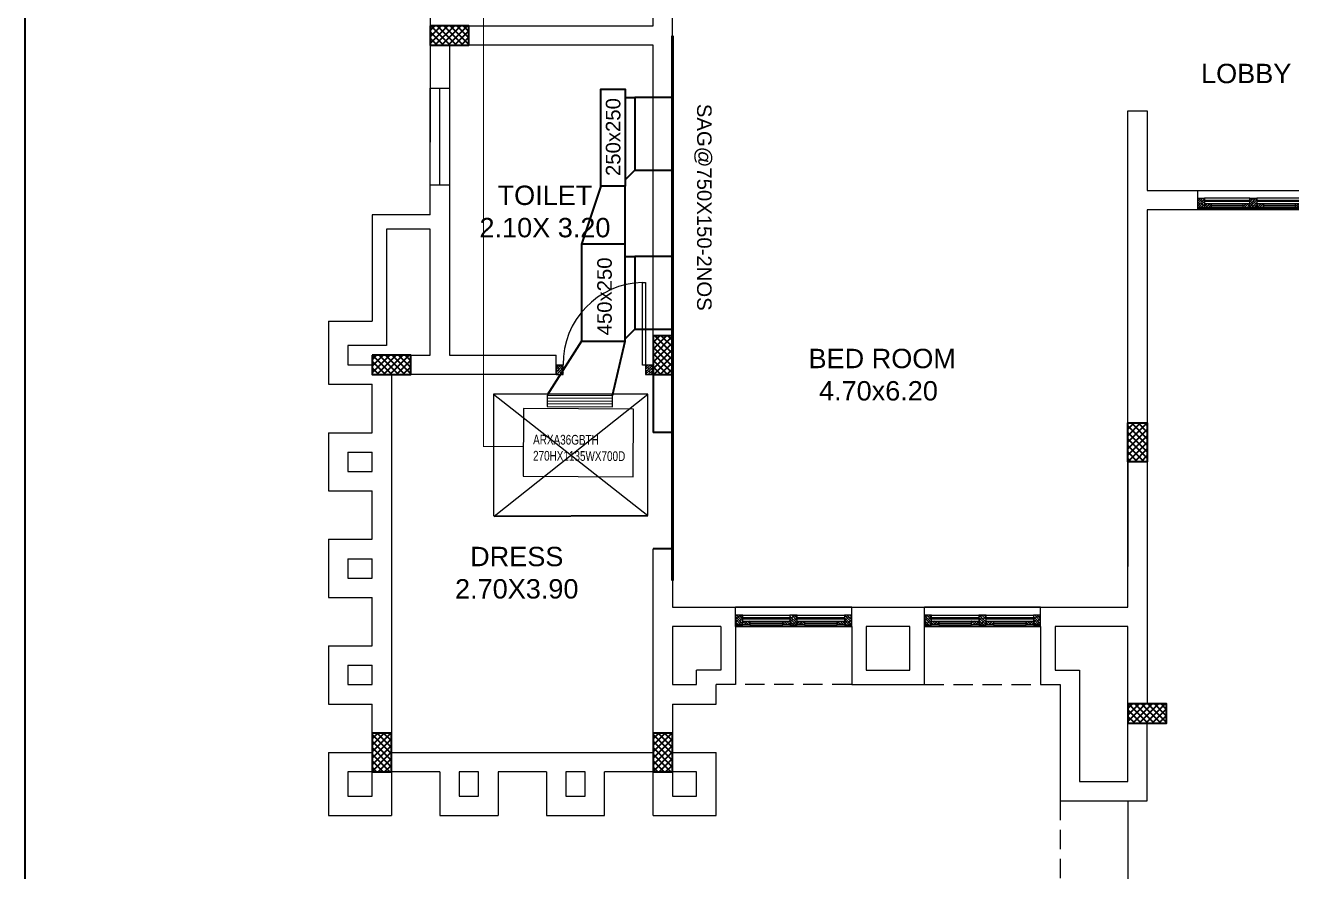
# Model space of a CAD drawing. Header units: centimetres. Extents: x -223085 to -5411, y 68813 to 74618.
# Drawn here: x -218683 to -217376, y 70989 to 71863 of the extents above; entities that cross this region are included whole.
import ezdxf

# ---------------------------------------------------------------- set-up
doc = ezdxf.new("R2010")
doc.units = ezdxf.units.CM
doc.linetypes.add('DASHED2', pattern=[0.375, 0.25, -0.125])
for name, color, linetype in [('A TEXT FRAME', 253, 'Continuous'), ('COLUMN', 6, 'Continuous'), ('PDF_FRAME', 7, 'Continuous'), ('PDF_m thick', 7, 'Continuous'), ('WALLL', 7, 'Continuous')]:
    doc.layers.add(name, color=color, linetype=linetype)
for name, color, linetype, lineweight in [('FRAME', 31, 'Continuous', 25), ('hatchh', 251, 'Continuous', 9), ('LINE02', 8, 'Continuous', 0), ('m thick', 15, 'Continuous', 20), ('TXT BM NME', 102, 'Continuous', 13), ('wall face 1', 4, 'Continuous', 30), ('WINDOWSSS', 42, 'Continuous', 20)]:
    doc.layers.add(name, color=color, linetype=linetype, lineweight=lineweight)
doc.layers.add('PDF_DASH', color=7, linetype='Continuous', true_color=0x989898)
doc.layers.add('PDF_hatchh', color=7, linetype='Continuous', true_color=0x767676)
doc.styles.add('ARI', font='arial.ttf')
doc.styles.add('MAPLE CM', font='swisscl.ttf', dxfattribs={"height": 20})
doc.styles.get("Standard").update_dxf_attribs({"font": 'arial.ttf'})

# ---------------------------------------------------------------- blocks, each defined once
blk = doc.blocks.new('CEXDW')
at = {"layer": 'A TEXT FRAME', "color": 10, "linetype": 'ByBlock', "lineweight": 5}
blk.add_line((-236486.6, 19560.2), (-236486.6, 19660.2), dxfattribs=at)
at = {"layer": 'A TEXT FRAME', "color": 5, "linetype": 'ByBlock', "lineweight": 5}
blk.add_lwpolyline([(-236476.6, 19660.2), (-236476.6, 19560.2), (-236496.6, 19560.2), (-236496.6, 19660.2)], close=True, dxfattribs=at)
blk = doc.blocks.new('window 120')
at = {"layer": 'hatchh', "linetype": 'ByBlock', "lineweight": 5}
h = blk.add_hatch(dxfattribs=at)
h.set_pattern_fill('ANSI38', color=256, scale=0.15, angle=270, style=0)
h.set_pattern_definition([(315, (1141.550529, 856.235317), (0.01325825215, 0.01325825215), []), (45, (1141.550529, 856.235317), (0.01325825215, 0.03977475644), [0.046875, -0.028125])])
h.paths.add_polyline_path([(1149.778, 71.298), (1149.778, 71.398), (1149.703, 71.398), (1149.703, 71.358), (1149.703, 71.298)])
h.paths.add_polyline_path([(1149.703, 71.358), (1149.703, 71.398), (1149.628, 71.398), (1149.628, 71.358)])
h.paths.add_polyline_path([(1148.653, 71.298), (1148.653, 71.398), (1148.578, 71.398), (1148.578, 71.298)])
h.paths.add_polyline_path([(1148.728, 71.358), (1148.728, 71.398), (1148.653, 71.398), (1148.653, 71.358)])
h = blk.add_hatch(dxfattribs=at)
h.set_pattern_fill('ANSI38', color=256, scale=0.15, angle=270, style=0)
h.set_pattern_definition([(315, (1669.323571, 90.203803), (0.01325825215, 0.01325825215), []), (45, (1669.323571, 90.203803), (0.01325825215, 0.03977475644), [0.046875, -0.028125])])
h.paths.add_polyline_path([(1149.14, 71.358), (1149.14, 71.398), (1149.065, 71.398), (1149.065, 71.358)])
h = blk.add_hatch(dxfattribs=at)
h.set_pattern_fill('ANSI38', color=256, scale=0.15, angle=270, style=0)
h.set_pattern_definition([(315, (366.332547, 44.985551), (0.01325825215, 0.01325825215), []), (45, (366.332547, 44.985551), (0.01325825215, 0.03977475644), [0.046875, -0.028125])])
h.paths.add_polyline_path([(1149.215, 71.398), (1149.14, 71.398), (1149.14, 71.358), (1149.14, 71.298), (1149.215, 71.298)])
h = blk.add_hatch(dxfattribs=at)
h.set_pattern_fill('ANSI38', color=256, scale=0.15, angle=270, style=0)
h.set_pattern_definition([(315, (1669.804821, 90.203803), (0.01325825215, 0.01325825215), []), (45, (1669.804821, 90.203803), (0.01325825215, 0.03977475644), [0.046875, -0.028125])])
h.paths.add_polyline_path([(1149.29, 71.358), (1149.29, 71.398), (1149.215, 71.398), (1149.215, 71.358)])
at = {"layer": 'FRAME', "linetype": 'ByBlock', "lineweight": 5}
for points in [[(1148.578, 71.398), (1148.578, 71.298), (1148.653, 71.298), (1148.653, 71.398), (1148.578, 71.398)], [(1149.14, 71.398), (1149.14, 71.298), (1149.215, 71.298), (1149.215, 71.398), (1149.14, 71.398)], [(1149.703, 71.398), (1149.703, 71.298), (1149.778, 71.298), (1149.778, 71.398), (1149.703, 71.398)]]:
    blk.add_lwpolyline(points, dxfattribs=at)
for points in [[(1148.728, 71.358), (1148.653, 71.358), (1148.653, 71.398), (1148.728, 71.398)], [(1149.14, 71.358), (1149.065, 71.358), (1149.065, 71.398), (1149.14, 71.398)], [(1149.29, 71.358), (1149.215, 71.358), (1149.215, 71.398), (1149.29, 71.398)], [(1149.703, 71.358), (1149.628, 71.358), (1149.628, 71.398), (1149.703, 71.398)]]:
    blk.add_lwpolyline(points, close=True, dxfattribs=at)
at = {"layer": 'm thick', "linetype": 'ByBlock', "lineweight": 5, "ltscale": 2}
for p, q in [((1149.778, 71.413), (1148.578, 71.413)), ((1148.578, 71.413), (1148.578, 71.213)), ((1149.778, 71.413), (1149.778, 71.213)), ((1149.14, 71.298), (1148.653, 71.298)), ((1149.703, 71.298), (1149.215, 71.298)), ((1148.578, 71.213), (1149.778, 71.213))]:
    blk.add_line(p, q, dxfattribs=at)
at = {"layer": 'WINDOWSSS', "linetype": 'ByBlock', "lineweight": 5}
for p, q in [((1149.065, 71.398), (1148.728, 71.398)), ((1149.065, 71.38), (1148.728, 71.38)), ((1149.065, 71.375), (1148.728, 71.375)), ((1149.065, 71.358), (1148.728, 71.358)), ((1149.628, 71.398), (1149.29, 71.398)), ((1149.628, 71.38), (1149.29, 71.38)), ((1149.628, 71.375), (1149.29, 71.375)), ((1149.628, 71.358), (1149.29, 71.358)), ((1149.14, 71.334), (1148.653, 71.334)), ((1149.14, 71.322), (1148.653, 71.322)), ((1149.703, 71.334), (1149.215, 71.334)), ((1149.703, 71.322), (1149.215, 71.322))]:
    blk.add_line(p, q, dxfattribs=at)
blk = doc.blocks.new('T')
at = {"layer": 'PDF_DASH', "linetype": 'ByBlock', "lineweight": 0}
blk.add_arc((-1, -24), 76, 91.4926, 180.7717, dxfattribs=at)
at = {"layer": 'PDF_FRAME', "color": 252, "linetype": 'ByBlock', "lineweight": 0, "true_color": 0x989898}
for points in [[(-83.5, -25.1), (-83.5, -34), (-77, -34), (-77, -25.1)], [(0, -25.1), (0, -34), (6.6, -34), (6.6, -25.1)]]:
    blk.add_lwpolyline(points, close=True, dxfattribs=at)
at = {"layer": 'PDF_hatchh', "linetype": 'ByBlock', "lineweight": 0}
for points in [[(-77, -25.1), (-83.5, -31.6)], [(-78.7, -25.1), (-83.5, -29.2)], [(-81.1, -25.1), (-83.5, -26.8)], [(-83.5, -30.4), (-82.3, -31.6)], [(-83.5, -32.8), (-82.3, -34)], [(-82.9, -26.3), (-79.9, -29.2)], [(-77, -27.4), (-82.9, -34)], [(-81.7, -25.1), (-81.1, -25.7)], [(-81.7, -29.8), (-78.7, -32.8)], [(-79.3, -27.4), (-77, -29.8), (-80.5, -34)], [(-80.5, -33.4), (-79.9, -34)], [(-79.3, -25.1), (-77.6, -26.8)], [(-78.1, -31), (-77, -32.2), (-78.1, -34)], [(6.6, -25.1), (0, -31.6)], [(6, -26.8), (4.2, -25.1), (0, -29.2)], [(2.4, -25.7), (1.8, -25.1), (0, -26.8)], [(6.6, -27.4), (0, -34)], [(0, -28), (0, -28)], [(0, -30.4), (1.2, -31.6)], [(0, -32.8), (1.2, -34)], [(0.6, -26.3), (3.6, -29.2)], [(1.8, -29.8), (4.8, -32.8)], [(4.2, -27.4), (6.6, -29.8), (2.4, -34)], [(3, -33.4), (3.6, -34)], [(5.4, -31), (6.6, -32.2), (4.8, -34)]]:
    blk.add_lwpolyline(points, dxfattribs=at)
at = {"layer": 'PDF_m thick', "linetype": 'ByBlock', "lineweight": 0}
blk.add_lwpolyline([(0, 51.9), (0, -25.1), (-3, -25.1), (-3, 51.9)], close=True, dxfattribs=at)
blk = doc.blocks.new('sfdsf')
blk.add_line((-33878.723, -54248.736), (-33581.723, -54248.736))
blk = doc.blocks.new('CVVX')
at = {"lineweight": 5, "xscale": 4.554945441230865, "yscale": 4.554945441230865, "zscale": 4.554945441230865, "rotation": 90.00000000000004}
blk.add_blockref('sfdsf', (-175947.9, 69074.68), dxfattribs=at)
blk = doc.blocks.new('3tr m')
at = {"layer": 'TXT BM NME', "color": 8, "linetype": 'ByBlock'}
for points in [[(159, -125.3), (159, 0), (0, 0), (0, -125.9)], [(0, 0), (159, -125.3)], [(0.5, -125.9), (159, 0)]]:
    blk.add_lwpolyline(points, dxfattribs=at)
blk = doc.blocks.new('3tr m n')
at = {"layer": 'A TEXT FRAME', "color": 8, "linetype": 'ByBlock'}
blk.add_lwpolyline([(-158.5, -0.6), (0, 0)], dxfattribs=at)
at = {"layer": 'TXT BM NME', "color": 8, "linetype": 'ByBlock'}
blk.add_blockref('3tr m', (-159, 125.3), dxfattribs=at)

msp = doc.modelspace()

# ---------------------------------------------------------------- hatches: boundary and pattern name
at = {"layer": 'COLUMN'}
h = msp.add_hatch(dxfattribs=at)
h.set_pattern_fill('ANSI37', color=2, scale=1.5, angle=-90)
h.set_pattern_definition([(315, (-237171.741, -164622.5462), (3.36759605, 3.36759605), []), (45, (-237171.741, -164622.5462), (-3.36759605, 3.36759605), [])])
h.paths.add_polyline_path([(-218265.32, 71862.273), (-218265.32, 71842.273), (-218225.32, 71842.273), (-218225.32, 71862.273)])
h = msp.add_hatch(dxfattribs=at)
h.set_pattern_fill('ANSI37', color=2, scale=1.5, angle=180)
h.set_pattern_definition([(225, (-454500.1394, 90448.6934), (3.36759605, -3.36759605), []), (315, (-454500.1394, 90448.6934), (3.36759605, 3.36759605), [])])
h.paths.add_polyline_path([(-218015.32, 71542.273), (-218035.32, 71542.273), (-218035.32, 71502.273), (-218015.32, 71502.273)])
h = msp.add_hatch(dxfattribs=at)
h.set_pattern_fill('ANSI37', color=2, scale=1.5, angle=-90)
h.set_pattern_definition([(315, (-237231.741, -164962.5462), (3.36759605, 3.36759605), []), (45, (-237231.741, -164962.5462), (-3.36759605, 3.36759605), [])])
h.paths.add_polyline_path([(-218325.32, 71522.273), (-218325.32, 71502.273), (-218285.32, 71502.273), (-218285.32, 71522.273)])
h = msp.add_hatch(dxfattribs=at)
h.set_pattern_fill('ANSI37', color=2, scale=1.5)
h.set_pattern_definition([(45, (16521.1385, 52417.3477), (-3.36759605, 3.36759605), []), (135, (16521.1385, 52417.3477), (-3.36759605, -3.36759605), [])])
h.paths.add_polyline_path([(-217545.343, 71452.329), (-217525.343, 71452.329), (-217525.343, 71412.329), (-217545.343, 71412.329)])
h = msp.add_hatch(dxfattribs=at)
h.set_pattern_fill('ANSI37', color=2, scale=1.5, angle=-90)
h.set_pattern_definition([(315, (-236451.741, -165322.4404), (3.36759605, 3.36759605), []), (45, (-236451.741, -165322.4404), (-3.36759605, 3.36759605), [])])
h.paths.add_polyline_path([(-217545.32, 71162.379), (-217545.32, 71142.379), (-217505.32, 71142.379), (-217505.32, 71162.379)])
h = msp.add_hatch(dxfattribs=at)
h.set_pattern_fill('ANSI37', color=2, scale=1.5)
h.set_pattern_definition([(45, (18159.499, 52185.8496), (-3.36759605, 3.36759605), []), (135, (18159.499, 52185.8496), (-3.36759605, -3.36759605), [])])
h.paths.add_polyline_path([(-218325.32, 71092.27), (-218305.32, 71092.27), (-218305.32, 71132.27), (-218325.32, 71132.27)])
h = msp.add_hatch(dxfattribs=at)
h.set_pattern_fill('ANSI37', color=2, scale=1.5)
h.set_pattern_definition([(45, (18449.499, 52185.8496), (-3.36759605, 3.36759605), []), (135, (18449.499, 52185.8496), (-3.36759605, -3.36759605), [])])
h.paths.add_polyline_path([(-218035.32, 71092.27), (-218015.32, 71092.27), (-218015.32, 71132.27), (-218035.32, 71132.27)])

# ---------------------------------------------------------------- linework, layer by layer
at = {"layer": 'A TEXT FRAME', "color": 0, "linetype": 'ByBlock', "lineweight": 0}
msp.add_line((-218683.115, 74618.147, 0), (-218683.115, 68817.341, 0), dxfattribs=at)
at = {"layer": 'A TEXT FRAME', "color": 4, "linetype": 'ByBlock', "lineweight": 5}
for p, q in [((-218265.337, 72431.379), (-218265.337, 71742.259)), ((-218015.337, 71502.259), (-218015.337, 71882.128)), ((-218265.337, 71862.259), (-218035.337, 71862.259)), ((-218035.337, 71842.259), (-218245.337, 71842.259)), ((-218245.337, 71842.259), (-218245.337, 71522.259)), ((-218035.337, 71502.259), (-218035.337, 71842.259)), ((-217545.371, 71262.379), (-217545.371, 71774.379)), ((-217545.371, 71774.379), (-217525.371, 71774.379)), ((-217525.371, 71774.379), (-217525.371, 71692.318)), ((-218265.337, 71667.259), (-218265.337, 71742.259)), ((-217525.371, 71692.318), (-217495.371, 71692.318)), ((-217495.371, 71692.318), (-217335.371, 71692.318)), ((-217525.371, 71672.318), (-217525.371, 71512.318)), ((-217495.371, 71672.318), (-217525.371, 71672.318)), ((-217525.371, 71672.318), (-217525.371, 71162.379)), ((-217100.265, 71672.318), (-217495.371, 71672.318)), ((-218265.337, 71522.259), (-218265.337, 71652.259)), ((-218370.337, 71557.259), (-218325.337, 71557.259)), ((-218370.337, 71557.259), (-218370.337, 71492.259)), ((-218325.337, 71522.259), (-218265.337, 71522.259)), ((-218245.337, 71522.259), (-218135.337, 71522.259)), ((-218135.337, 71502.259), (-218135.337, 71522.259)), ((-218305.337, 71502.259), (-218305.337, 71112.259)), ((-218135.337, 71502.259), (-218305.337, 71502.259)), ((-218015.32, 71502.259), (-218015.32, 71442.319)), ((-218370.337, 71492.259), (-218325.337, 71492.259)), ((-218325.337, 71442.259), (-218325.337, 71492.259)), ((-218370.337, 71442.259), (-218325.337, 71442.259)), ((-218370.337, 71442.259), (-218370.337, 71382.259)), ((-218350.337, 71422.259), (-218325.337, 71422.259)), ((-218350.337, 71422.259), (-218350.337, 71402.259)), ((-218325.337, 71402.259), (-218325.337, 71422.259)), ((-217545.337, 71422.379), (-217545.337, 71304.258)), ((-218350.337, 71402.259), (-218325.337, 71402.259)), ((-218370.337, 71382.259), (-218325.337, 71382.259)), ((-218325.337, 71332.259), (-218325.337, 71382.259)), ((-218370.337, 71332.259), (-218325.337, 71332.259)), ((-218370.337, 71332.259), (-218370.337, 71272.259)), ((-218035.337, 71112.259), (-218035.337, 71322.319)), ((-218015.32, 71322.319), (-218015.32, 71262.379)), ((-218350.337, 71312.259), (-218325.337, 71312.259)), ((-218350.337, 71312.259), (-218350.337, 71292.259)), ((-218325.337, 71292.259), (-218325.337, 71312.259)), ((-218350.337, 71292.259), (-218325.337, 71292.259)), ((-218370.337, 71272.259), (-218325.337, 71272.259)), ((-218325.337, 71222.259), (-218325.337, 71272.259)), ((-218015.337, 71262.379), (-217545.371, 71262.379)), ((-217965.337, 71242.379), (-218015.337, 71242.379)), ((-218015.337, 71242.379), (-218015.337, 71182.379)), ((-217965.337, 71242.379), (-217965.337, 71197.379)), ((-217830.337, 71242.379), (-217950.337, 71242.379)), ((-217950.337, 71242.379), (-217950.337, 71182.379)), ((-217770.337, 71242.379), (-217815.337, 71242.379)), ((-217635.337, 71242.379), (-217755.337, 71242.379)), ((-217635.337, 71242.379), (-217635.337, 71182.379)), ((-217545.337, 71242.379), (-217620.337, 71242.379)), ((-217620.337, 71242.379), (-217620.337, 71197.379)), ((-217545.32, 71142.379), (-217545.377, 71242.379)), ((-218370.337, 71222.259), (-218325.337, 71222.259)), ((-218370.337, 71222.259), (-218370.337, 71162.259)), ((-218350.337, 71202.259), (-218325.337, 71202.259)), ((-218350.337, 71202.259), (-218350.337, 71182.259)), ((-218325.337, 71182.259), (-218325.337, 71202.259)), ((-217965.337, 71197.379), (-217990.337, 71197.379)), ((-217620.337, 71197.379), (-217595.337, 71197.379)), ((-217595.337, 71197.379), (-217595.337, 71082.379)), ((-218350.337, 71182.259), (-218325.337, 71182.259)), ((-217950.337, 71182.379), (-217970.337, 71182.379)), ((-217635.337, 71182.379), (-217615.337, 71182.379)), ((-217615.337, 71182.379), (-217615.337, 71062.379)), ((-218370.337, 71162.259), (-218325.337, 71162.259)), ((-218325.337, 71112.259), (-218325.337, 71162.259)), ((-218015.337, 71162.259), (-218015.337, 71112.259)), ((-218015.337, 71162.259), (-217970.337, 71162.259)), ((-217545.32, 71082.379), (-217545.32, 71142.393)), ((-218370.337, 71112.259), (-218325.337, 71112.259)), ((-218370.337, 71112.259), (-218370.337, 71047.259)), ((-218305.337, 71112.259), (-218035.337, 71112.259)), ((-218015.337, 71112.259), (-217970.337, 71112.259)), ((-218325.337, 71092.259), (-218350.337, 71092.259)), ((-218325.337, 71067.259), (-218325.337, 71092.259)), ((-218305.337, 71092.259), (-218305.337, 71047.259)), ((-218255.337, 71092.259), (-218305.337, 71092.259)), ((-218255.337, 71092.259), (-218255.337, 71047.259)), ((-218215.337, 71092.259), (-218235.337, 71092.259)), ((-218145.337, 71092.259), (-218195.337, 71092.259)), ((-218195.337, 71092.259), (-218195.337, 71047.259)), ((-218145.337, 71092.259), (-218145.337, 71047.259)), ((-218105.337, 71092.259), (-218125.337, 71092.259)), ((-218085.337, 71047.259), (-218085.337, 71092.259)), ((-218035.337, 71092.259), (-218085.337, 71092.259)), ((-218035.337, 71047.259), (-218035.337, 71092.259)), ((-218015.337, 71092.259), (-218015.337, 71067.259)), ((-217990.337, 71092.259), (-218015.337, 71092.259)), ((-217595.337, 71082.379), (-217545.32, 71082.379)), ((-217545.337, 71062.379), (-217545.337, 70892.379)), ((-218370.337, 71047.259), (-218305.337, 71047.259))]:
    msp.add_line(p, q, dxfattribs=at)
at = {"layer": 'A TEXT FRAME', "color": 60, "linetype": 'ByBlock', "lineweight": 5}
for p, q in [((-218035.337, 71862.259), (-218035.337, 71902.379)), ((-218325.337, 71512.259), (-218325.337, 71522.259)), ((-218035.337, 71502.259), (-218015.337, 71502.259)), ((-217535.337, 71142.379), (-217545.32, 71142.379)), ((-217535.32, 71142.393), (-217545.303, 71142.393))]:
    msp.add_line(p, q, dxfattribs=at)
at = {"layer": 'A TEXT FRAME', "color": 4, "linetype": 'ByBlock'}
for p, q in [((-218035.32, 71502.259), (-218035.32, 71442.319)), ((-218015.32, 71442.319), (-218035.32, 71442.319)), ((-218015.32, 71322.319), (-218035.337, 71322.319))]:
    msp.add_line(p, q, dxfattribs=at)
at = {"layer": 'A TEXT FRAME', "color": 8, "linetype": 'DASHED2', "lineweight": 5, "ltscale": 80}
for p, q in [((-217830.337, 71182.379), (-217950.337, 71182.379)), ((-217755.337, 71182.379), (-217635.337, 71182.379)), ((-217615.337, 71062.379), (-217615.337, 70892.379))]:
    msp.add_line(p, q, dxfattribs=at)
at = {"layer": 'A TEXT FRAME', "color": 6, "linetype": 'ByBlock'}
for points in [[(-218265.32, 71862.273), (-218265.32, 71842.273), (-218225.32, 71842.273), (-218225.32, 71862.273)], [(-218015.32, 71542.273), (-218035.32, 71542.273), (-218035.32, 71502.273), (-218015.32, 71502.273)], [(-218325.32, 71522.273), (-218325.32, 71502.273), (-218285.32, 71502.273), (-218285.32, 71522.273)], [(-217545.343, 71452.329), (-217525.343, 71452.329), (-217525.343, 71412.329), (-217545.343, 71412.329)], [(-217545.32, 71162.379), (-217545.32, 71142.379), (-217505.32, 71142.379), (-217505.32, 71162.379)], [(-218325.32, 71092.27), (-218305.32, 71092.27), (-218305.32, 71132.27), (-218325.32, 71132.27)], [(-218035.32, 71092.27), (-218015.32, 71092.27), (-218015.32, 71132.27), (-218035.32, 71132.27)]]:
    msp.add_lwpolyline(points, close=True, dxfattribs=at)
at = {"layer": 'A TEXT FRAME', "color": 2, "linetype": 'ByBlock', "const_width": 3}
msp.add_lwpolyline([(-218015.309, 71852.128), (-218015.309, 71289.676)], dxfattribs=at)
at = {"layer": 'A TEXT FRAME', "color": 3, "linetype": 'ByBlock'}
for points in [[(-218089.107, 71696.812), (-218089.107, 71796.812), (-218064.107, 71796.812), (-218064.107, 71696.812)], [(-218064.25, 71788.384), (-218054.25, 71788.384), (-218054.25, 71713.384), (-218064.107, 71703.384)], [(-218054.25, 71713.324), (-218015.337, 71713.324), (-218015.337, 71788.324), (-218054.25, 71788.324)], [(-218054.25, 71713.384), (-218054.25, 71713.384), (-218064.107, 71703.384)], [(-218064.107, 71636.812), (-218064.107, 71696.812), (-218089.107, 71696.812), (-218109.107, 71636.812)], [(-218109.107, 71536.812), (-218064.107, 71536.812), (-218064.107, 71636.812), (-218109.107, 71636.812), (-218109.107, 71536.812)], [(-218064.25, 71624.03), (-218054.25, 71624.03), (-218054.25, 71549.03), (-218064.107, 71539.03)], [(-218054.25, 71548.97), (-218015.337, 71548.97), (-218015.337, 71623.97), (-218054.25, 71623.97)], [(-218054.25, 71549.03), (-218054.25, 71549.03), (-218064.107, 71539.03)], [(-218109.107, 71536.812), (-218144.743, 71481.145)], [(-218077.101, 71480.806), (-218064.107, 71536.812)]]:
    msp.add_lwpolyline(points, dxfattribs=at)
at = {"layer": 'A TEXT FRAME', "color": 4, "linetype": 'ByBlock', "lineweight": 5}
for points in [[(-218265.337, 71667.259), (-218325.337, 71667.259), (-218325.337, 71557.259)], [(-218265.337, 71652.259), (-218310.337, 71652.259), (-218310.337, 71532.259), (-218350.337, 71532.259), (-218350.337, 71512.259), (-218325.337, 71512.259)], [(-217830.337, 71242.379), (-217830.337, 71182.379), (-217755.337, 71182.379), (-217755.337, 71242.379)], [(-217815.337, 71242.379), (-217815.337, 71197.379), (-217770.337, 71197.379), (-217770.337, 71242.379)], [(-217990.337, 71182.379), (-217990.337, 71197.379)], [(-218015.337, 71182.379), (-217990.337, 71182.379)], [(-217970.337, 71162.259), (-217970.337, 71182.379)], [(-217615.337, 71062.379), (-217525.32, 71062.379), (-217525.32, 71142.407), (-217525.32, 71142.407)], [(-218035.337, 71047.259), (-217970.337, 71047.259), (-217970.337, 71112.259)], [(-218350.337, 71092.259), (-218350.337, 71067.259), (-218325.337, 71067.259)], [(-218235.337, 71092.259), (-218235.337, 71067.259), (-218215.337, 71067.259), (-218215.337, 71092.259)], [(-218125.337, 71092.259), (-218125.337, 71067.259), (-218105.337, 71067.259), (-218105.337, 71092.259)], [(-218015.337, 71067.259), (-217990.337, 71067.259), (-217990.337, 71092.259)], [(-218255.337, 71047.259), (-218195.337, 71047.259)], [(-218145.337, 71047.259), (-218085.337, 71047.259)]]:
    msp.add_lwpolyline(points, dxfattribs=at)
at = {"layer": 'A TEXT FRAME', "color": 4, "linetype": 'ByBlock'}
msp.add_lwpolyline([(-217545.32, 71162.393), (-217545.32, 71142.393), (-217505.32, 71142.393), (-217505.32, 71162.393)], close=True, dxfattribs=at)
at = {"layer": 'A TEXT FRAME', "color": 60, "linetype": 'ByBlock', "lineweight": 5}
msp.add_lwpolyline([(-217515.32, 71162.393), (-217525.354, 71162.393)], dxfattribs=at)
at = {"layer": 'LINE02', "color": 3}
for points in [[(-218144.643, 71481.144), (-218144.702, 71469.423), (-218077.159, 71469.085), (-218077.101, 71480.806)], [(-218144.687, 71472.353), (-218077.145, 71472.014)], [(-218144.672, 71475.284), (-218077.13, 71474.945)], [(-218144.657, 71478.281), (-218077.115, 71477.943)], [(-218144.643, 71481.144), (-218077.101, 71480.806)]]:
    msp.add_lwpolyline(points, dxfattribs=at)
at = {"layer": 'LINE02', "color": 1}
msp.add_lwpolyline([(-218169.314, 71397.256), (-218055.815, 71396.687), (-218055.464, 71466.686), (-218168.963, 71467.255), (-218169.314, 71397.256)], dxfattribs=at)
at = {"layer": 'TXT BM NME', "color": 30, "linetype": 'ByBlock', "true_color": 0xf26722, "const_width": 1}
msp.add_lwpolyline([(-218210.212, 72436.055), (-218210.212, 71428.104), (-218169.159, 71428.104)], dxfattribs=at)

# ---------------------------------------------------------------- block references
at = {"layer": 'A TEXT FRAME', "color": 60, "linetype": 'ByBlock'}
msp.add_blockref('CEXDW', (18231.293, 52137.557), dxfattribs=at)
at = {"layer": 'A TEXT FRAME', "color": 244, "linetype": 'ByBlock', "true_color": 0x991b1e, "xscale": 1.106496740861604, "yscale": 1.106496740861604, "zscale": 1.106496740861604}
msp.add_blockref('T', (-218042.96, 71539.917), dxfattribs=at)
at = {"layer": 'A TEXT FRAME', "color": 4, "linetype": 'ByBlock', "lineweight": 5, "xscale": 100.0000000442378, "yscale": 100.0000000442378, "zscale": 100.0000000442378, "rotation": 180}
msp.add_blockref('window 120', (-102972.538, 78383.672), dxfattribs=at)
at = {"layer": 'TXT BM NME', "color": 8, "linetype": 'ByBlock'}
msp.add_blockref('3tr m n', (-218040.815, 71356.687), dxfattribs=at)
at = {"layer": 'wall face 1', "color": 60, "linetype": 'ByBlock', "lineweight": 0, "xscale": -95.77227017038173, "yscale": 95.77227017038173, "zscale": 95.77227017038173, "rotation": 180}
msp.add_blockref('window 120', (-327475.22, 78512.542), dxfattribs=at)
at = {"layer": 'wall face 1', "color": 60, "linetype": 'ByBlock', "lineweight": -2, "xscale": 100.0000000442378, "yscale": 100.0000000442378, "zscale": 100.0000000442378, "rotation": 180}
msp.add_blockref('window 120', (-102777.538, 78383.672), dxfattribs=at)
at = {"layer": 'WALLL', "linetype": 'ByBlock', "lineweight": 0, "xscale": 4.287940003608949, "yscale": 4.287940003608949, "zscale": 4.287940003608949}
msp.add_blockref('CVVX', (-523779.212, 434325.872, 0), dxfattribs=at)

# ---------------------------------------------------------------- texts
at = {"lineweight": 5, "char_height": 20, "width": 392.50181, "attachment_point": 3, "style": 'ARI'}
for s, insert in [('\\pxqc;LOBBY', (-217226.978, 71823.015)), ('\\pxqc;TOILET\\P2.10X 3.20', (-217950.639, 71697.281)), ('\\pxqc; BED ROOM\\P4.70x6.20', (-217606.487, 71528.875)), ('\\pxqc;DRESS^J2.70X3.90', (-217979.733, 71324.498))]:
    msp.add_mtext(s, dxfattribs=dict(at, insert=insert))
at = {"layer": 'A TEXT FRAME', "color": 3, "linetype": 'ByBlock', "char_height": 15, "attachment_point": 1, "rotation": 90}
for s, insert in [('250x250', (-218084.051, 71707.188)), ('450x250', (-218092.929, 71542.728))]:
    msp.add_mtext(s, dxfattribs=dict(at, insert=insert))
at = {"layer": 'A TEXT FRAME', "color": 6, "linetype": 'ByBlock', "insert": (-217974.898, 71568.2), "char_height": 15, "attachment_point": 3, "rotation": 270}
msp.add_mtext('SAG@750X150-2NOS', dxfattribs=at)
at = {"layer": 'LINE02', "color": 4, "insert": (-218159.204, 71413.376), "char_height": 10, "attachment_point": 7, "rotation": 359.712814, "style": 'MAPLE CM'}
msp.add_mtext_dynamic_manual_height_columns('ARXA36GBTH\\P270HX1135WX700D', width=62.22329, gutter_width=100, heights=[0], dxfattribs=at)

doc.saveas('drawing.dxf')
